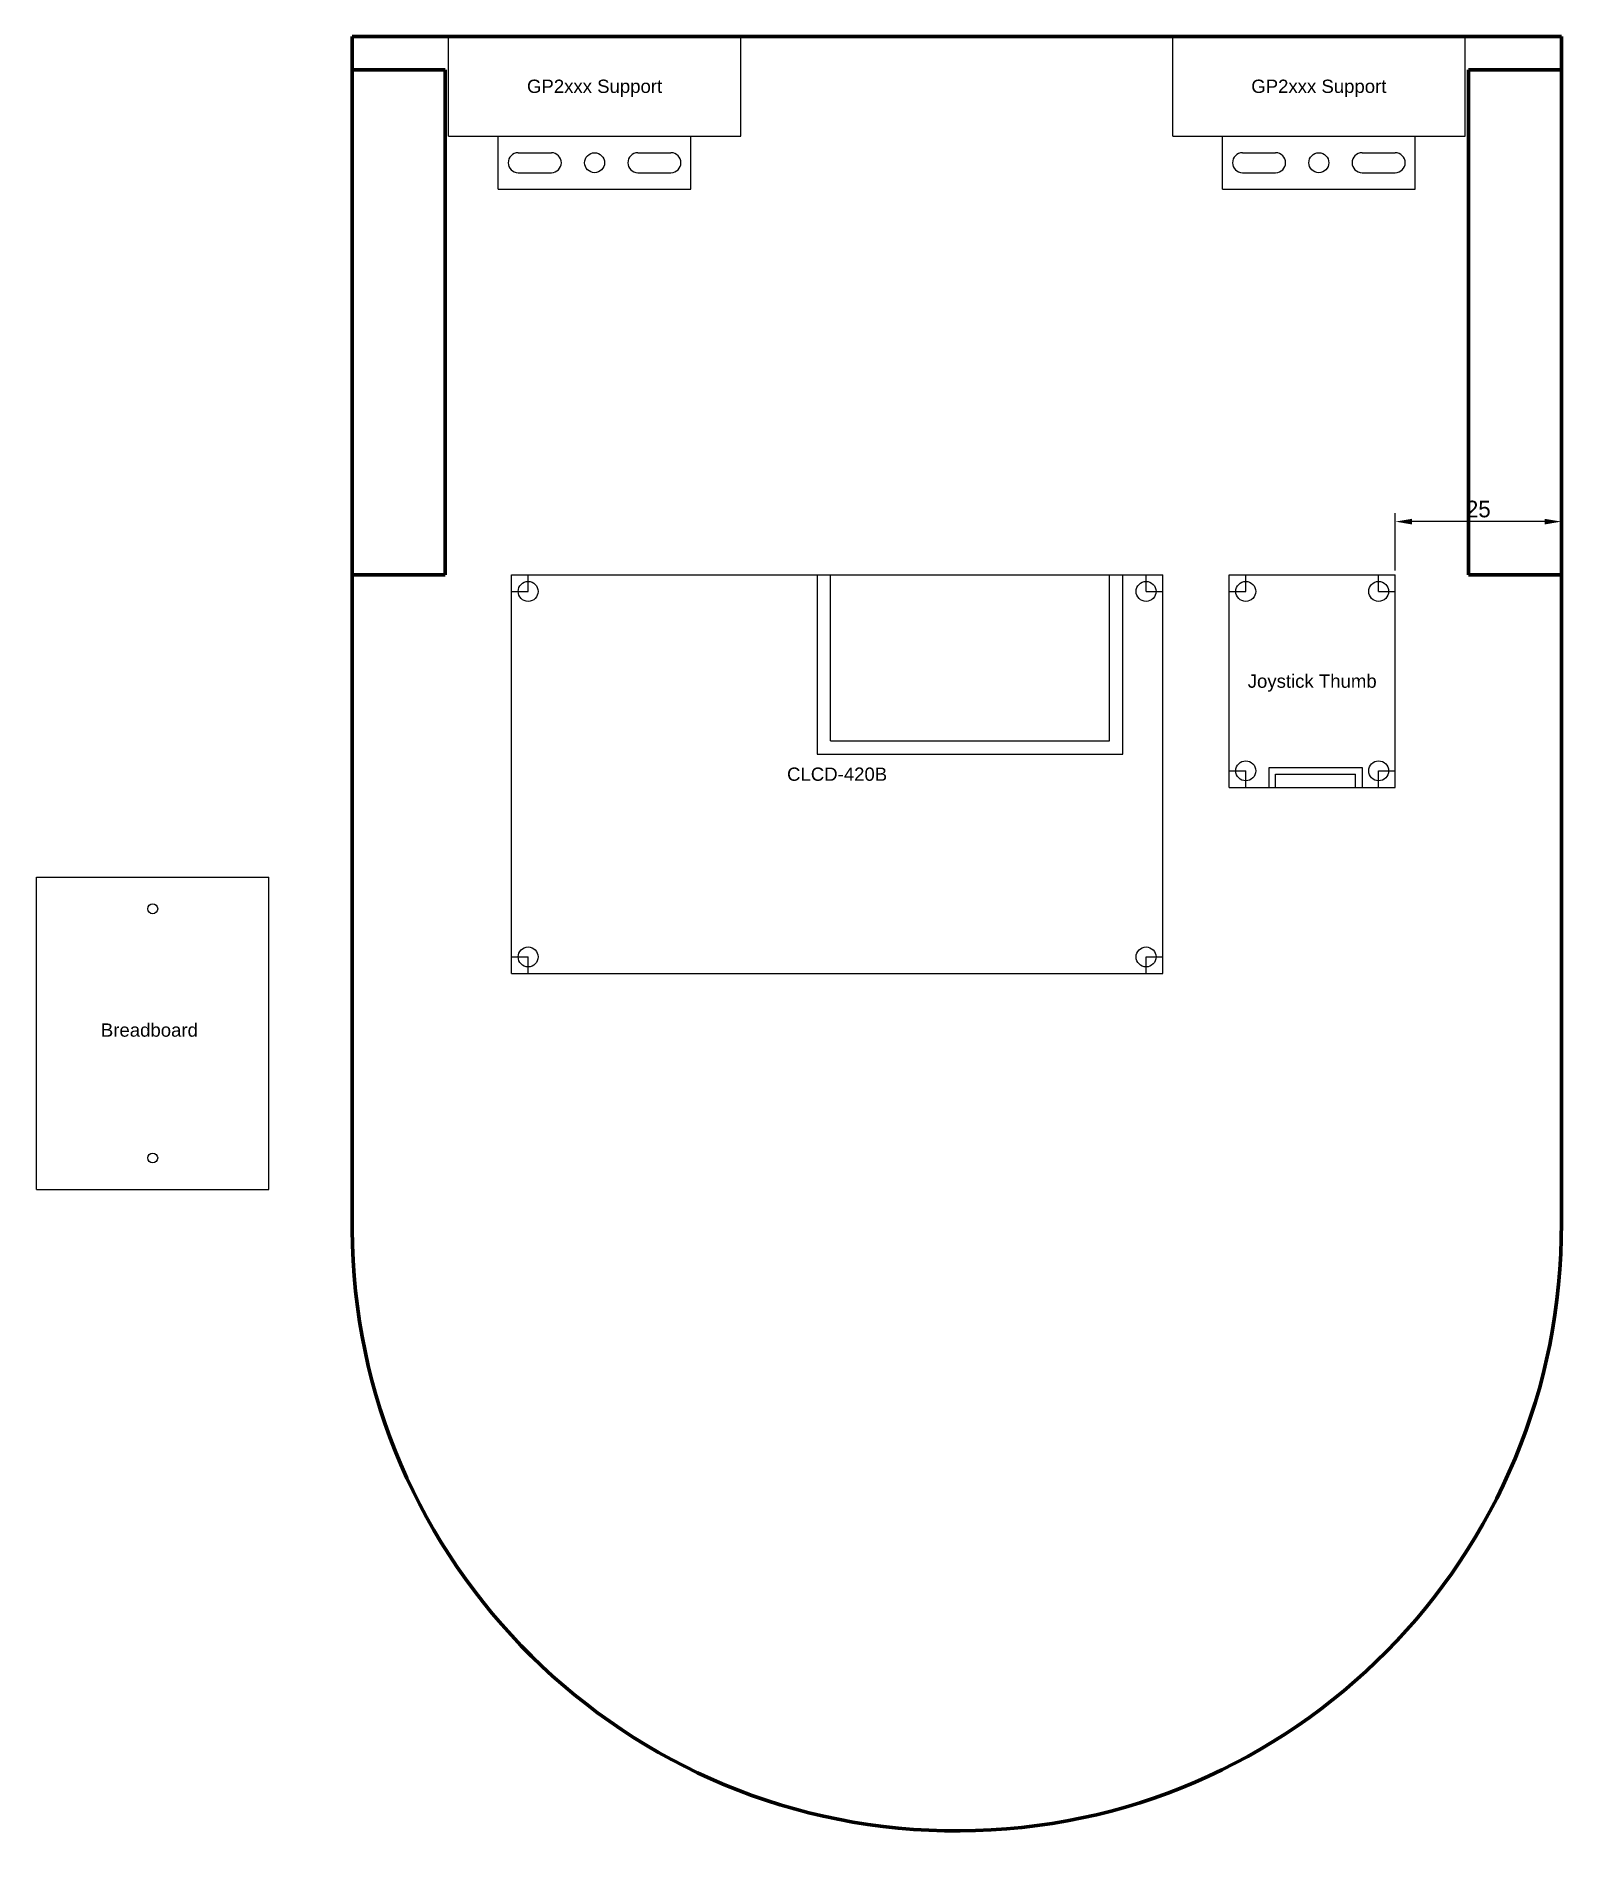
# Model space of a CAD drawing. Header units: millimetres. Extents: x -38 to 192, y 26 to 300.
import ezdxf
from ezdxf.enums import TextEntityAlignment as Align

# ---------------------------------------------------------------- set-up
doc = ezdxf.new("R2010")
doc.units = ezdxf.units.MM
doc.layers.get('0').update_dxf_attribs({"lineweight": 25})
doc.styles.add('QCADDimTextStyle', font='txt')
doc.styles.add('textstyle0', font='')
doc.styles.add('textstyle1', font='')
doc.styles.add('textstyle2', font='')
doc.styles.add('textstyle3', font='')
doc.styles.get('textstyle0').set_extended_font_data('Arial')
doc.styles.get('textstyle1').set_extended_font_data('Arial')
doc.styles.get('textstyle2').set_extended_font_data('Arial')
doc.styles.get('textstyle3').set_extended_font_data('Arial')
doc.dimstyles.new('QCADDimStyle', dxfattribs={"dimtxt": 2.5, "dimasz": 2.5, "dimexe": 1.25, "dimexo": 0.625, "dimtad": 1, "dimtoh": 1, "dimdec": 4, "dimzin": 0, "dimdsep": 46, "dimtxsty": 'QCADDimTextStyle', "dimcen": 0.09, "dimadec": 0, "dimazin": 0, "dimtfac": 1, "dimtdec": 4, "dimtofl": 0, "dimtmove": 0, "dimatfit": 3, "dimfxl": 1, "dimtolj": 1, "dimtzin": 0, "dimarcsym": 0})

# ---------------------------------------------------------------- blocks, each defined once
blk = doc.blocks.new('chassi')
at = {"color": 1, "lineweight": 70}
for p, q in [((0, 0), (182, 0)), ((0, -179.5), (0, 0)), ((182, -178.5), (182, 0)), ((0, -5), (14, -5)), ((14, -81), (14, -5)), ((168, -5), (168, -81)), ((182, -5), (168, -5)), ((0, -81), (14, -81)), ((182, -81), (168, -81))]:
    blk.add_line(p, q, dxfattribs=at)
blk.add_arc((91, -179), 91, 180.3148, 0.3148, dxfattribs=at)
blk = doc.blocks.new('breadboard')
for p, q in [((-17.5, -23.5), (-17.5, 23.5)), ((-17.5, 23.5), (17.5, 23.5)), ((17.5, -23.5), (17.5, 23.5)), ((-17.5, -23.5), (17.5, -23.5))]:
    blk.add_line(p, q)
for centre in [(0, 18.75), (0, -18.75)]:
    blk.add_circle(centre, 0.75)
at = {"style": 'textstyle3'}
blk.add_text('Breadboard', height=2, dxfattribs=at).set_placement((-0.5, 0.5), align=Align.MIDDLE_CENTER)
blk = doc.blocks.new('GP2xxx_support')
for p, q in [((-7.5, 0), (-7.5, 15)), ((-7.5, 15), (36.5, 15)), ((36.5, 0), (36.5, 15)), ((-7.5, 0), (36.5, 0)), ((0, 0), (29, 0)), ((0, -8), (0, 0)), ((29, -8), (29, 0)), ((3, -2.5), (8, -2.5)), ((21, -2.5), (26, -2.5)), ((0, -8), (29, -8)), ((3, -5.5), (8, -5.5)), ((21, -5.5), (26, -5.5))]:
    blk.add_line(p, q)
blk.add_circle((14.5, -4), 1.5)
for centre, start, end in [((3, -4), 90, 270), ((8, -4), 270, 90), ((21, -4), 90, 270), ((26, -4), 270, 90)]:
    blk.add_arc(centre, 1.5, start, end)
at = {"style": 'textstyle0'}
blk.add_text('GP2xxx Support', height=2, dxfattribs=at).set_placement((14.5, 7.5), align=Align.MIDDLE_CENTER)
blk = doc.blocks.new('clcd_420b')
for p, q in [((0, -60), (0, 0)), ((0, 0), (2.5, 0)), ((0, -2.5), (0, 0)), ((0, 0), (98, 0)), ((2.5, -2.5), (2.5, 0)), ((46, 0), (46, -27)), ((48, 0), (90, 0)), ((48, -25), (48, 0)), ((90, -25), (90, 0)), ((92, -27), (92, 0)), ((95.5, 0), (98, 0)), ((95.5, -2.5), (95.5, 0)), ((98, -60), (98, 0)), ((98, -2.5), (98, 0)), ((0, -2.5), (2.5, -2.5)), ((95.5, -2.5), (98, -2.5)), ((46, -27), (92, -27)), ((48, -25), (90, -25)), ((0, -57.5), (2.5, -57.5)), ((0, -60), (0, -57.5)), ((2.5, -60), (2.5, -57.5)), ((95.5, -57.5), (98, -57.5)), ((95.5, -60), (95.5, -57.5)), ((98, -60), (98, -57.5)), ((0, -60), (98, -60)), ((0, -60), (2.5, -60)), ((95.5, -60), (98, -60))]:
    blk.add_line(p, q)
for centre in [(2.5, -2.5), (95.5, -2.5), (2.5, -57.5), (95.5, -57.5)]:
    blk.add_circle(centre, 1.5)
at = {"style": 'textstyle2'}
blk.add_text('CLCD-420B', height=2, dxfattribs=at).set_placement((49, -30), align=Align.MIDDLE_CENTER)
blk = doc.blocks.new('joystick thumb')
for p, q in [((0, -32), (0, 0)), ((0, 0), (2.5, 0)), ((0, -2.5), (0, 0)), ((0, 0), (25, 0)), ((2.5, -2.5), (2.5, 0)), ((22.5, 0), (25, 0)), ((22.5, -2.5), (22.5, 0)), ((25, -32), (25, 0)), ((25, -2.5), (25, 0)), ((0, -2.5), (2.5, -2.5)), ((22.5, -2.5), (25, -2.5)), ((0, -29.5), (2.5, -29.5)), ((0, -32), (0, -29.5)), ((2.5, -32), (2.5, -29.5)), ((6, -32), (6, -29)), ((6, -29), (20, -29)), ((7, -30), (19, -30)), ((7, -32), (7, -30)), ((19, -32), (19, -30)), ((20, -29), (20, -32)), ((22.5, -29.5), (25, -29.5)), ((22.5, -32), (22.5, -29.5)), ((25, -32), (25, -29.5)), ((0, -32), (25, -32)), ((0, -32), (2.5, -32)), ((7, -32), (19, -32)), ((22.5, -32), (25, -32))]:
    blk.add_line(p, q)
for centre in [(2.5, -2.5), (22.5, -2.5), (2.5, -29.5), (22.5, -29.5)]:
    blk.add_circle(centre, 1.5)
at = {"style": 'textstyle1'}
blk.add_text('Joystick Thumb', height=2, dxfattribs=at).set_placement((12.5, -16), align=Align.MIDDLE_CENTER)
blk = doc.blocks.new('*D6')
at = {"color": 0, "lineweight": -2}
for p, q in [((167, 219.62), (167, 228.25)), ((192, 219.62), (192, 228.25)), ((189.5, 227), (169.5, 227))]:
    blk.add_line(p, q, dxfattribs=at)
at = {"color": 0}
for points in [[(169.5, 227.42), (169.5, 226.58), (167, 227)], [(189.5, 226.58), (189.5, 227.42), (192, 227)]]:
    blk.add_solid(points, dxfattribs=at)
at = {"layer": 'Defpoints', "color": 0}
for p in [(167, 227), (167, 219), (192, 219)]:
    blk.add_point(p, dxfattribs=at)
at = {"color": 0, "insert": (179.5, 228.88), "char_height": 2.5, "attachment_point": 5, "style": 'QCADDimTextStyle'}
blk.add_mtext('\\A1;25', dxfattribs=at)

msp = doc.modelspace()

# ---------------------------------------------------------------- block references
for name, p in [('chassi', (10, 300)), ('GP2xxx_support', (32, 285)), ('GP2xxx_support', (141, 285)), ('clcd_420b', (34, 219)), ('joystick thumb', (142, 219)), ('breadboard', (-20, 150))]:
    msp.add_blockref(name, p)

# ---------------------------------------------------------------- dimensions: what is measured, and where the dimension line sits
dim = msp.add_linear_dim(base=(167, 227), p1=(192, 219), p2=(167, 219), dimstyle='QCADDimStyle', override={"dimtxt": 2.5, "dimasz": 2.5, "dimexe": 1.25, "dimexo": 0.625, "dimgap": 0.625, "dimzin": 8, "dimclrd": 0, "dimclre": 0, "dimclrt": 0, "dimazin": 2, "dimtmove": 2})
dim.commit()
dim.dimension.update_dxf_attribs({"geometry": '*D6', "text_midpoint": (179.5, 228.875)})

doc.saveas('drawing.dxf')
